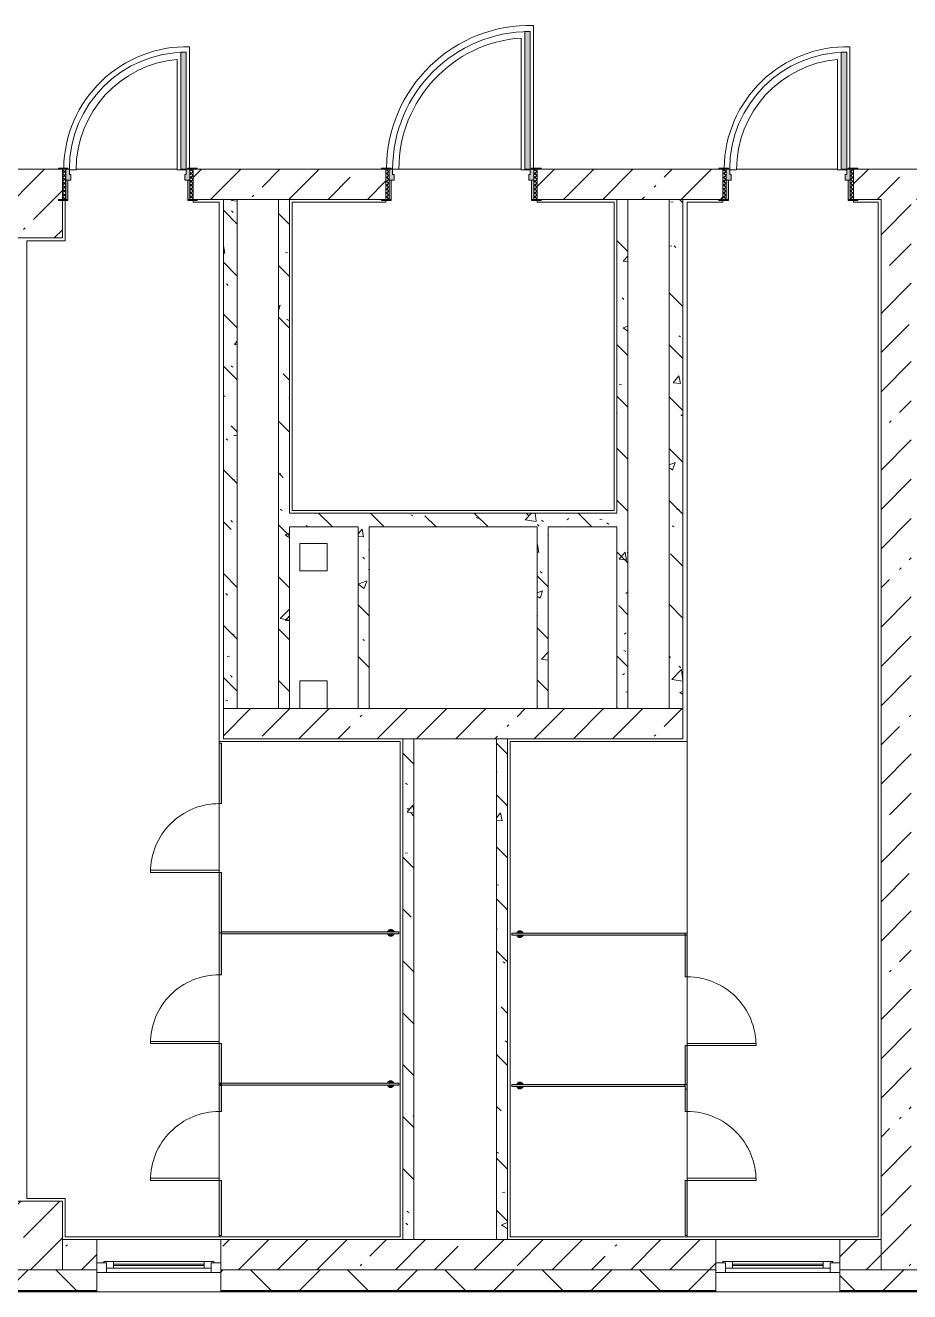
# Model space of a CAD drawing. Header units: millimetres. Extents: x 2623 to 211276, y -8553 to 29000.
# Drawn here: x 149906 to 156334, y -258 to 8945 of the extents above; entities that cross this region are included whole.
import ezdxf

# ---------------------------------------------------------------- set-up
doc = ezdxf.new("R2010")
doc.units = ezdxf.units.MM
for name, color, linetype, lineweight, true_color in [('A-DOOR-3', 7, 'Continuous', 5, 0xaaaaaa), ('A-DOOR-4', 7, 'Continuous', 5, 0xe2e2e2), ('A-DOOR-FRAM-3', 7, 'Continuous', 5, 0xe2e2e2), ('A-DOOR-FRAM-4', 7, 'Continuous', 5, 0xaaaaaa), ('A-FLOR-3', 7, 'Continuous', 5, 0xaaaaaa), ('A-GENM-4', 7, 'Continuous', 5, 0xe2ddcd), ('I-WALL-5', 7, 'Continuous', 5, 0x787878)]:
    doc.layers.add(name, color=color, linetype=linetype, lineweight=lineweight, true_color=true_color)
for name, color, linetype, lineweight in [('A-DOOR-6', 7, 'Continuous', 5), ('A-GENM-1', 7, 'Continuous', 5), ('A-GLAZ-1', 7, 'Continuous', 5), ('A-WALL', 7, 'Continuous', 9), ('A-WALL-3', 7, 'Continuous', 5), ('I-WALL-3', 7, 'Continuous', 5), ('S-COLS-2', 7, 'Continuous', 5)]:
    doc.layers.add(name, color=color, linetype=linetype, lineweight=lineweight)
pattern_1 = [(45, (84266.1, 0), (-285.1231, 285.1231), []), (45, (84551.2, 0), (-285.1231, 285.1231), [504.031, -100.806, 16.764, -84.042])]
pattern_2 = [(135, (84266.1, 0), (-377.1708, -377.1708), [533.4, -88.9, 17.78, -88.9]), (135, (84266.1, 376.94), (-377.1708, -377.1708), []), (50, (84266.1, 0), (637.6445, -55.7866), [66.675, -733.425]), (355, (84266.1, 0), (-123.3494, 668.699), [53.34, -586.74]), (100.451, (84319.2, -4.65), (514.299, 612.908), [56.665, -623.315]), (46.184, (84266.1, 177.8), (948.7764, -147.15), [100.012, -1100.137]), (96.636, (84345.2, 165.5), (830.909, 865.997), [84.998, -934.973]), (351.184, (84266.1, 177.8), (830.918, 865.988), [80.01, -880.11]), (21, (84355, 133.35), (530.6506, -357.9283), [66.675, -733.425]), (326, (84355, 133.35), (216.308, 644.6585), [53.34, -586.74]), (71.451, (84399.2, 103.5), (746.9596, 286.7243), [56.665, -623.315]), (37.5, (84266.1, 0), (10.8105, 295.9426), [16.764, -562.864, 16.764, -578.866, -588.962]), (37.5, (84266.1, 0), (10.8105, 295.9426), [-1175.258, 16.764, -572.198]), (7.5, (84266.1, 0), (233.8692, 350.6318), [16.764, -322.834, 16.764, -549.529, -224.472]), (7.5, (84266.1, 0), (233.8692, 350.6318), [-905.891, 16.764, -207.708]), (327.5, (84067.84, 0), (474.5678, -20.0513), [16.764, -205.486, 16.764, -676.656, -920.115]), (327.5, (84067.84, 0), (474.5678, -20.0513), [-915.67, 16.764, -903.351]), (317.5, (83978.94, 0), (518.4522, 88.9934), [16.764, -272.161, 16.764, -443.738, -653.415]), (317.5, (83978.94, 0), (518.4522, 88.9934), [-749.427, 16.764, -636.651])]

# ---------------------------------------------------------------- blocks, each defined once
blk = doc.blocks.new('BSC_Колонна _Прямоугольная - 500х500-V52-3_1_1_птичка')
at = {"layer": 'S-COLS-2'}
h = blk.add_hatch(dxfattribs=at)
h.set_pattern_fill('FP_58', color=256, style=0, pattern_type=2)
h.set_pattern_definition([(45, (-65660, -150), (-285.1231, 285.1231), []), (45, (-65374.88, -150), (-285.1231, 285.1231), [504.031, -100.806, 16.764, -84.042])])
h.paths.add_polyline_path([(-250, -250), (250, -250), (250, 250), (-250, 250)])
for p, q in [((250, 250), (-250, 250)), ((-250, 250), (-250, -250)), ((250, -250), (250, 250)), ((-250, -250), (250, -250))]:
    blk.add_line(p, q, dxfattribs=at)
blk = doc.blocks.new('BSC_Колонна _Прямоугольная - 500х500-V55-3_1_1_птичка')
at = {"layer": 'S-COLS-2'}
h = blk.add_hatch(dxfattribs=at)
h.set_pattern_fill('FP_61', color=256, style=0, pattern_type=2)
h.set_pattern_definition([(45, (-65660, -7650), (-285.1231, 285.1231), []), (45, (-65374.88, -7650), (-285.1231, 285.1231), [504.031, -100.806, 16.764, -84.042])])
h.paths.add_polyline_path([(-250, -250), (250, -250), (250, 22), (220, 22), (220, 30), (250, 30), (250, 250), (-250, 250), (-250, 30)])
for p, q in [((220, 250), (-250, 250)), ((-250, 250), (-250, -250)), ((250, -250), (250, 22)), ((-250, -250), (250, -250))]:
    blk.add_line(p, q, dxfattribs=at)
blk = doc.blocks.new('120_Окно_СКБ_1Ст - 120_Окно_СКБ_1Ст 900х2500_h_-V70-3_1_1_птичка')
at = {"layer": 'A-GLAZ-1'}
for p, q in [((-450, -127), (-450, -57)), ((-450, -57), (-380, -57)), ((450, -57), (-450, -57)), ((-380, -57), (-380, -127)), ((380, -87), (-380, -87)), ((-380, -87), (-380, -127)), ((-330, -137), (-330, -87)), ((330, -137), (330, -87)), ((380, -127), (380, -57)), ((380, -57), (450, -57)), ((380, -127), (380, -87)), ((450, -57), (450, -127)), ((-380, -127), (-450, -127)), ((-450, -127), (-400, -127)), ((-380, -127), (-400, -127)), ((-400, -127), (-400, -137)), ((-400, -137), (400, -137)), ((400, -137), (-400, -137)), ((-330, -107), (330, -107)), ((330, -117), (-330, -117)), ((450, -127), (380, -127)), ((400, -127), (380, -127)), ((400, -127), (450, -127)), ((400, -137), (400, -127))]:
    blk.add_line(p, q, dxfattribs=at)
blk = doc.blocks.new('110_Дверь_СКБ_1Ст_Внутренняя1 - Д-7_л__950x2100h_Туалет-21784696-3_1_1_птичка')
at = {"layer": 'A-DOOR-3'}
h = blk.add_hatch(dxfattribs=at)
h.set_pattern_fill('FP_87', color=256, style=0, pattern_type=2)
h.set_pattern_definition([(135, (1826.41, 174.685), (-14.14214, -14.14214), []), (225, (1826.41, 174.685), (14.14214, -14.14214), [])])
h.paths.add_polyline_path([(487.5, -110), (487.5, 110), (462.5, 110), (462.5, -110)])
at = {"layer": 'A-DOOR-4'}
h = blk.add_hatch(color=256, dxfattribs=at)
h.paths.add_polyline_path([(462.5, 30), (462.5, 110), (437.5, 110), (437.5, 70), (427.5, 70), (427.5, 30)])
h.paths.add_polyline_path([(-402.5, 30), (-402.5, 70), (-412.5, 70), (-412.5, 110), (-437.5, 110), (-437.5, 30)])
at = {"layer": 'A-DOOR-FRAM-3'}
for points in [[(397.5, 110), (437.5, 110), (437.5, 960), (397.5, 960), (397.5, 538.8)], [(-422.5, 110), (-422.5, 118), (-492.5, 118), (-492.5, 110)], [(517.5, 110), (517.5, 118), (447.5, 118), (447.5, 110)], [(-422.5, -110), (-422.5, 30), (-437.5, 30), (-437.5, -110)], [(462.5, -110), (462.5, 30), (447.5, 30), (447.5, -110)], [(-422.5, -118), (-422.5, -110), (-492.5, -110), (-492.5, -118)], [(517.5, -118), (517.5, -110), (447.5, -110), (447.5, -118)]]:
    blk.add_hatch(color=256, dxfattribs=at).paths.add_polyline_path(points)
at = {"layer": 'A-DOOR-FRAM-4'}
h = blk.add_hatch(dxfattribs=at)
h.set_pattern_fill('FP_88', color=256, style=0, pattern_type=2)
h.set_pattern_definition([(45, (-296.384, 174.685), (-14.1421, 14.1421), []), (135, (-296.384, 174.685), (-14.1421, -14.1421), [])])
h.paths.add_polyline_path([(-437.5, -110), (-437.5, 110), (-462.5, 110), (-462.5, -110)])
at = {"layer": 'A-DOOR-3'}
for p, q in [((437.5, 960), (397.5, 960)), ((397.5, 960), (397.5, 110)), ((437.5, 110), (437.5, 960)), ((397.5, 110), (437.5, 110))]:
    blk.add_line(p, q, dxfattribs=at)
blk.add_arc((437.5, 110), 850, 90, 180, dxfattribs=at)
at = {"layer": 'A-DOOR-FRAM-4'}
for p, q in [((-422.5, 118), (-492.5, 118)), ((-492.5, 118), (-492.5, 110)), ((-492.5, 110), (-422.5, 110)), ((-437.5, 110), (-462.5, 110)), ((-462.5, 110), (-462.5, -110)), ((-412.5, 110), (-437.5, 110)), ((-437.5, 110), (-437.5, 30)), ((-437.5, -110), (-437.5, 110)), ((-422.5, 110), (-437.5, 110)), ((-437.5, 110), (-437.5, 109)), ((-437.5, 109), (-422.5, 109)), ((-422.5, 110), (-422.5, 118)), ((-422.5, 109), (-422.5, 110)), ((-412.5, 70), (-412.5, 110)), ((437.5, 110), (437.5, 70)), ((462.5, 110), (437.5, 110)), ((517.5, 118), (447.5, 118)), ((447.5, 118), (447.5, 110)), ((462.5, 110), (447.5, 110)), ((447.5, 110), (447.5, 109)), ((447.5, 110), (517.5, 110)), ((447.5, 109), (462.5, 109)), ((462.5, 30), (462.5, 110)), ((487.5, 110), (462.5, 110)), ((462.5, 110), (462.5, -110)), ((462.5, 109), (462.5, 110)), ((487.5, -110), (487.5, 110)), ((517.5, 110), (517.5, 118)), ((-437.5, 30), (-402.5, 30)), ((-422.5, 30), (-437.5, 30)), ((-437.5, 30), (-437.5, -110)), ((-422.5, -110), (-422.5, 30)), ((-402.5, 70), (-412.5, 70)), ((-402.5, 30), (-402.5, 70)), ((437.5, 70), (427.5, 70)), ((427.5, 70), (427.5, 30)), ((427.5, 30), (462.5, 30)), ((462.5, 30), (447.5, 30)), ((447.5, 30), (447.5, -110)), ((462.5, -110), (462.5, 30)), ((-422.5, -110), (-492.5, -110)), ((-492.5, -110), (-492.5, -118)), ((-492.5, -118), (-422.5, -118)), ((-462.5, -110), (-437.5, -110)), ((-437.5, -110), (-422.5, -110)), ((-422.5, -118), (-422.5, -110)), ((447.5, -110), (462.5, -110)), ((517.5, -110), (447.5, -110)), ((447.5, -110), (447.5, -118)), ((447.5, -118), (517.5, -118)), ((462.5, -110), (487.5, -110)), ((517.5, -118), (517.5, -110))]:
    blk.add_line(p, q, dxfattribs=at)
blk = doc.blocks.new('110_Дверь_СКБ_1Ст_Внутренняя1 - Д-4 1100x2100h_су мгн-V80-3_1_1_птичка')
at = {"layer": 'A-DOOR-3'}
h = blk.add_hatch(dxfattribs=at)
h.set_pattern_fill('FP_37', color=256, style=0, pattern_type=2)
h.set_pattern_definition([(135, (1751.41, 174.685), (-14.14214, -14.14214), []), (225, (1751.41, 174.685), (14.14214, -14.14214), [])])
h.paths.add_polyline_path([(562.5, -110), (562.5, 110), (537.5, 110), (537.5, -110)])
at = {"layer": 'A-DOOR-4'}
h = blk.add_hatch(color=256, dxfattribs=at)
h.paths.add_polyline_path([(537.5, 30), (537.5, 110), (512.5, 110), (512.5, 70), (502.5, 70), (502.5, 30)])
h.paths.add_polyline_path([(-477.5, 30), (-477.5, 70), (-487.5, 70), (-487.5, 110), (-512.5, 110), (-512.5, 30)])
at = {"layer": 'A-DOOR-FRAM-3'}
for points in [[(472.5, 110), (512.5, 110), (512.5, 1110), (472.5, 1110)], [(-497.5, 110), (-497.5, 118), (-567.5, 118), (-567.5, 110)], [(592.5, 110), (592.5, 118), (522.5, 118), (522.5, 110)], [(-497.5, -110), (-497.5, 30), (-512.5, 30), (-512.5, -110)], [(537.5, -110), (537.5, 30), (522.5, 30), (522.5, -110)], [(-497.5, -118), (-497.5, -110), (-567.5, -110), (-567.5, -118)], [(592.5, -118), (592.5, -110), (522.5, -110), (522.5, -118)]]:
    blk.add_hatch(color=256, dxfattribs=at).paths.add_polyline_path(points)
at = {"layer": 'A-DOOR-FRAM-4'}
h = blk.add_hatch(dxfattribs=at)
h.set_pattern_fill('FP_38', color=256, style=0, pattern_type=2)
h.set_pattern_definition([(45, (-371.384, 174.685), (-14.1421, 14.1421), []), (135, (-371.384, 174.685), (-14.1421, -14.1421), [])])
h.paths.add_polyline_path([(-512.5, -110), (-512.5, 110), (-537.5, 110), (-537.5, -110)])
at = {"layer": 'A-DOOR-3'}
for p, q in [((512.5, 1110), (472.5, 1110)), ((472.5, 1110), (472.5, 110)), ((512.5, 110), (512.5, 1110)), ((472.5, 110), (512.5, 110))]:
    blk.add_line(p, q, dxfattribs=at)
blk.add_arc((512.5, 110), 1000, 90, 180, dxfattribs=at)
at = {"layer": 'A-DOOR-FRAM-4'}
for p, q in [((-497.5, 118), (-567.5, 118)), ((-567.5, 118), (-567.5, 110)), ((-567.5, 110), (-497.5, 110)), ((-512.5, 110), (-537.5, 110)), ((-537.5, 110), (-537.5, -110)), ((-487.5, 110), (-512.5, 110)), ((-512.5, 110), (-512.5, 30)), ((-512.5, -110), (-512.5, 110)), ((-497.5, 110), (-512.5, 110)), ((-512.5, 110), (-512.5, 109)), ((-512.5, 109), (-497.5, 109)), ((-497.5, 110), (-497.5, 118)), ((-497.5, 109), (-497.5, 110)), ((-487.5, 70), (-487.5, 110)), ((512.5, 110), (512.5, 70)), ((537.5, 110), (512.5, 110)), ((592.5, 118), (522.5, 118)), ((522.5, 118), (522.5, 110)), ((537.5, 110), (522.5, 110)), ((522.5, 110), (522.5, 109)), ((522.5, 110), (592.5, 110)), ((522.5, 109), (537.5, 109)), ((537.5, 30), (537.5, 110)), ((562.5, 110), (537.5, 110)), ((537.5, 110), (537.5, -110)), ((537.5, 109), (537.5, 110)), ((562.5, -110), (562.5, 110)), ((592.5, 110), (592.5, 118)), ((-512.5, 30), (-477.5, 30)), ((-497.5, 30), (-512.5, 30)), ((-512.5, 30), (-512.5, -110)), ((-497.5, -110), (-497.5, 30)), ((-477.5, 70), (-487.5, 70)), ((-477.5, 30), (-477.5, 70)), ((512.5, 70), (502.5, 70)), ((502.5, 70), (502.5, 30)), ((502.5, 30), (537.5, 30)), ((537.5, 30), (522.5, 30)), ((522.5, 30), (522.5, -110)), ((537.5, -110), (537.5, 30)), ((-497.5, -110), (-567.5, -110)), ((-567.5, -110), (-567.5, -118)), ((-567.5, -118), (-497.5, -118)), ((-537.5, -110), (-512.5, -110)), ((-512.5, -110), (-497.5, -110)), ((-497.5, -118), (-497.5, -110)), ((522.5, -110), (537.5, -110)), ((592.5, -110), (522.5, -110)), ((522.5, -110), (522.5, -118)), ((522.5, -118), (592.5, -118)), ((537.5, -110), (562.5, -110)), ((592.5, -118), (592.5, -110))]:
    blk.add_line(p, q, dxfattribs=at)
blk = doc.blocks.new('131_Сантехническая перегородка_Дверь_ поз_4 - СД-1-V162-3_1_1_птичка')
at = {"layer": 'A-GENM-4'}
for points in [[(-190, -8), (250, -8), (250, 8), (-190, 8)], [(750, -8), (1190, -8), (1190, 8), (750, 8)]]:
    blk.add_hatch(color=256, dxfattribs=at).paths.add_polyline_path(points)
at = {"layer": 'A-DOOR-6'}
for p, q in [((266, 508), (250, 508)), ((250, 8), (250, 508)), ((266, 8), (266, 508)), ((266, 8), (250, 8))]:
    blk.add_line(p, q, dxfattribs=at)
blk.add_arc((250, 8), 500, 360, 90, dxfattribs=at)
at = {"layer": 'A-GENM-1'}
for p, q in [((250, 8), (-190, 8)), ((-190, 8), (-190, -8)), ((250, -8), (250, 8)), ((1190, 8), (750, 8)), ((750, 8), (750, -8)), ((1190, -8), (1190, 8)), ((-190, -8), (250, -8)), ((750, -8), (1190, -8))]:
    blk.add_line(p, q, dxfattribs=at)
blk = doc.blocks.new('131_Сантехническая перегородка_Дверь - СД-1-V163-3_1_1_птичка')
at = {"layer": 'A-GENM-4'}
for points in [[(0, -8), (317.3, -8), (317.3, 8), (0, 8)], [(817.3, 8), (817.3, -8), (1134.7, -8), (1134.7, 8)]]:
    blk.add_hatch(color=256, dxfattribs=at).paths.add_polyline_path(points)
at = {"layer": 'A-DOOR-6'}
for p, q in [((333.3, -8), (317.3, -8)), ((317.3, -8), (317.3, -508)), ((333.3, -8), (333.3, -508)), ((333.3, -508), (317.3, -508))]:
    blk.add_line(p, q, dxfattribs=at)
blk.add_arc((317.3, -8), 500, 270, 0, dxfattribs=at)
at = {"layer": 'A-GENM-1'}
for p, q in [((317.3, 8), (0, 8)), ((0, 8), (0, -8)), ((317.3, -8), (317.3, 8)), ((1134.7, 8), (817.3, 8)), ((817.3, 8), (817.3, -8)), ((1134.7, -8), (1134.7, 8)), ((0, -8), (317.3, -8)), ((817.3, -8), (1134.7, -8))]:
    blk.add_line(p, q, dxfattribs=at)
blk = doc.blocks.new('131_Сантехническая перегородка_Дверь - СД-1-V164-3_1_1_птичка')
at = {"layer": 'A-GENM-4'}
for points in [[(0, -8), (305.2, -8), (305.2, 8), (0, 8)], [(805.2, -8), (1110.4, -8), (1110.4, 8), (805.2, 8)]]:
    blk.add_hatch(color=256, dxfattribs=at).paths.add_polyline_path(points)
at = {"layer": 'A-DOOR-6'}
for p, q in [((321.2, 508), (305.2, 508)), ((305.2, 8), (305.2, 508)), ((321.2, 8), (321.2, 508)), ((321.2, 8), (305.2, 8))]:
    blk.add_line(p, q, dxfattribs=at)
blk.add_arc((305.2, 8), 500, 360, 90, dxfattribs=at)
at = {"layer": 'A-GENM-1'}
for p, q in [((305.2, 8), (0, 8)), ((0, 8), (0, -8)), ((305.2, -8), (305.2, 8)), ((1110.4, 8), (805.2, 8)), ((805.2, 8), (805.2, -8)), ((1110.4, -8), (1110.4, 8)), ((0, -8), (305.2, -8)), ((805.2, -8), (1110.4, -8))]:
    blk.add_line(p, q, dxfattribs=at)
blk = doc.blocks.new('131_Сантехническая перегородка_Дверь_сдвиг_ - СД-1-V165-3_1_1_птичка')
at = {"layer": 'A-GENM-4'}
for points in [[(0, -8), (400, -8), (400, 8), (0, 8)], [(900, -8), (1100, -8), (1100, 8), (900, 8)]]:
    blk.add_hatch(color=256, dxfattribs=at).paths.add_polyline_path(points)
at = {"layer": 'A-DOOR-6'}
for p, q in [((416, 508), (400, 508)), ((400, 8), (400, 508)), ((416, 8), (416, 508)), ((416, 8), (400, 8))]:
    blk.add_line(p, q, dxfattribs=at)
blk.add_arc((400, 8), 500, 360, 90, dxfattribs=at)
at = {"layer": 'A-GENM-1'}
for p, q in [((400, 8), (0, 8)), ((0, 8), (0, -8)), ((400, -8), (400, 8)), ((1100, 8), (900, 8)), ((900, 8), (900, -8)), ((1100, -8), (1100, 8)), ((0, -8), (400, -8)), ((900, -8), (1100, -8))]:
    blk.add_line(p, q, dxfattribs=at)
blk = doc.blocks.new('131_Сантехническая перегородка_Дверь_сдвиг_ - СД-1-V166-3_1_1_птичка')
at = {"layer": 'A-GENM-4'}
for points in [[(0, -8), (400, -8), (400, 8), (0, 8)], [(900, 8), (900, -8), (1100, -8), (1100, 8)]]:
    blk.add_hatch(color=256, dxfattribs=at).paths.add_polyline_path(points)
at = {"layer": 'A-DOOR-6'}
for p, q in [((416, -8), (400, -8)), ((400, -8), (400, -508)), ((416, -8), (416, -508)), ((416, -508), (400, -508))]:
    blk.add_line(p, q, dxfattribs=at)
blk.add_arc((400, -8), 500, 270, 0, dxfattribs=at)
at = {"layer": 'A-GENM-1'}
for p, q in [((400, 8), (0, 8)), ((0, 8), (0, -8)), ((400, -8), (400, 8)), ((1100, 8), (900, 8)), ((900, 8), (900, -8)), ((1100, -8), (1100, 8)), ((0, -8), (400, -8)), ((900, -8), (1100, -8))]:
    blk.add_line(p, q, dxfattribs=at)
blk = doc.blocks.new('131_Сантехническая перегородка - СП-4-V167-3_1_1_птичка')
at = {"layer": 'A-GENM-4'}
blk.add_hatch(color=256, dxfattribs=at).paths.add_polyline_path([(1330, -8), (1330, 8), (55.2, 8), (55.2, -8), (798.9, -8)])
at = {"layer": 'A-GENM-1'}
for p, q in [((1330, 8), (55.2, 8)), ((55.2, 8), (55.2, -8)), ((1330, -8), (1330, 8)), ((55.2, -8), (1330, -8))]:
    blk.add_line(p, q, dxfattribs=at)
at = {"layer": 'A-GENM-1', "flags": 128}
for points in [[(126.7, 8), (126.3, 8.5), (126, 9), (125.6, 9.5), (125.2, 9.9), (124.8, 10.4), (124.4, 10.8), (123.9, 11.2), (123.5, 11.6), (123, 12), (122.5, 12.3), (122, 12.7), (121.5, 13), (121, 13.3), (120.5, 13.6), (119.9, 13.8), (119.4, 14), (118.8, 14.3), (118.2, 14.4), (117.6, 14.6), (117, 14.7), (116.5, 14.9), (115.9, 14.9), (115.3, 15), (114.7, 15.1), (114.1, 15.1), (113.5, 15.1), (112.8, 15), (112.2, 15), (111.7, 14.9), (111.1, 14.8), (110.5, 14.7), (109.9, 14.5), (109.3, 14.4), (108.7, 14.2), (108.2, 13.9), (107.6, 13.7), (107.1, 13.4), (106.5, 13.2), (106, 12.9), (105.5, 12.5), (105, 12.2), (104.5, 11.8), (104.1, 11.4), (103.6, 11), (103.2, 10.6), (102.8, 10.2), (102.4, 9.7), (102, 9.3), (101.6, 8.8), (101.3, 8.3), (101.1, 8)], [(101.1, -8), (101.4, -8.5), (101.8, -9), (102.2, -9.5), (102.6, -9.9), (103, -10.4), (103.4, -10.8), (103.8, -11.2), (104.3, -11.6), (104.7, -12), (105.2, -12.3), (105.7, -12.7), (106.2, -13), (106.8, -13.3), (107.3, -13.6), (107.9, -13.8), (108.4, -14), (109, -14.3), (109.6, -14.4), (110.1, -14.6), (110.7, -14.7), (111.3, -14.9), (111.9, -14.9), (112.5, -15), (113.1, -15.1), (113.7, -15.1), (114.3, -15.1), (114.9, -15), (115.5, -15), (116.1, -14.9), (116.7, -14.8), (117.3, -14.7), (117.9, -14.5), (118.5, -14.4), (119, -14.2), (119.6, -13.9), (120.2, -13.7), (120.7, -13.4), (121.2, -13.2), (121.7, -12.9), (122.3, -12.5), (122.7, -12.2), (123.2, -11.8), (123.7, -11.4), (124.1, -11), (124.6, -10.6), (125, -10.2), (125.4, -9.7), (125.8, -9.3), (126.1, -8.8), (126.5, -8.3), (126.7, -8)]]:
    blk.add_lwpolyline(points, dxfattribs=at)
at = {"layer": 'A-GENM-1'}
for radius, start, end in [(24.6, 19.91127, 160.08873), (17.6, 45, 135), (17.6, 45, 135), (15.1, 45, 135), (24.6, 199.91127, 340.08873), (17.6, 225, 315), (17.6, 225, 315), (15.1, 225, 315)]:
    blk.add_arc((113.9, 0), radius, start, end, dxfattribs=at)
blk = doc.blocks.new('131_Сантехническая перегородка - СП-4-V168-3_1_1_птичка')
at = {"layer": 'A-GENM-4'}
blk.add_hatch(color=256, dxfattribs=at).paths.add_polyline_path([(1330, -8), (1330, 8), (71.3, 8), (71.3, -8), (815.1, -8)])
at = {"layer": 'A-GENM-1'}
for p, q in [((1330, 8), (71.3, 8)), ((71.3, 8), (71.3, -8)), ((1330, -8), (1330, 8)), ((71.3, -8), (1330, -8))]:
    blk.add_line(p, q, dxfattribs=at)
at = {"layer": 'A-GENM-1', "flags": 128}
for points in [[(142.8, 8), (142.5, 8.5), (142.1, 9), (141.8, 9.5), (141.4, 9.9), (141, 10.4), (140.5, 10.8), (140.1, 11.2), (139.6, 11.6), (139.2, 12), (138.7, 12.3), (138.2, 12.7), (137.7, 13), (137.1, 13.3), (136.6, 13.6), (136.1, 13.8), (135.5, 14), (134.9, 14.3), (134.4, 14.4), (133.8, 14.6), (133.2, 14.7), (132.6, 14.9), (132, 14.9), (131.4, 15), (130.8, 15.1), (130.2, 15.1), (129.6, 15.1), (129, 15), (128.4, 15), (127.8, 14.9), (127.2, 14.8), (126.6, 14.7), (126, 14.5), (125.4, 14.4), (124.9, 14.2), (124.3, 13.9), (123.8, 13.7), (123.2, 13.4), (122.7, 13.2), (122.2, 12.9), (121.7, 12.5), (121.2, 12.2), (120.7, 11.8), (120.2, 11.4), (119.8, 11), (119.3, 10.6), (118.9, 10.2), (118.5, 9.7), (118.1, 9.3), (117.8, 8.8), (117.4, 8.3), (117.3, 8)], [(117.3, -8), (117.6, -8.5), (117.9, -9), (118.3, -9.5), (118.7, -9.9), (119.1, -10.4), (119.5, -10.8), (120, -11.2), (120.4, -11.6), (120.9, -12), (121.4, -12.3), (121.9, -12.7), (122.4, -13), (122.9, -13.3), (123.5, -13.6), (124, -13.8), (124.6, -14), (125.1, -14.3), (125.7, -14.4), (126.3, -14.6), (126.9, -14.7), (127.5, -14.9), (128.1, -14.9), (128.7, -15), (129.3, -15.1), (129.9, -15.1), (130.5, -15.1), (131.1, -15), (131.7, -15), (132.3, -14.9), (132.9, -14.8), (133.4, -14.7), (134, -14.5), (134.6, -14.4), (135.2, -14.2), (135.7, -13.9), (136.3, -13.7), (136.8, -13.4), (137.4, -13.2), (137.9, -12.9), (138.4, -12.5), (138.9, -12.2), (139.4, -11.8), (139.8, -11.4), (140.3, -11), (140.7, -10.6), (141.1, -10.2), (141.5, -9.7), (141.9, -9.3), (142.3, -8.8), (142.6, -8.3), (142.8, -8)]]:
    blk.add_lwpolyline(points, dxfattribs=at)
at = {"layer": 'A-GENM-1'}
for radius, start, end in [(24.6, 19.91127, 160.08873), (17.6, 45, 135), (17.6, 45, 135), (15.1, 45, 135), (24.6, 199.91127, 340.08873), (17.6, 225, 315), (17.6, 225, 315), (15.1, 225, 315)]:
    blk.add_arc((130, 0), radius, start, end, dxfattribs=at)
blk = doc.blocks.new('131_Сантехническая перегородка - СП-4-V169-3_1_1_птичка')
at = {"layer": 'A-GENM-4'}
blk.add_hatch(color=256, dxfattribs=at).paths.add_polyline_path([(1330, 8), (39.9, 8), (39.9, -8), (1330, -8)])
at = {"layer": 'A-GENM-1'}
for p, q in [((1330, 8), (39.9, 8)), ((39.9, 8), (39.9, -8)), ((1330, -8), (1330, 8)), ((39.9, -8), (1330, -8))]:
    blk.add_line(p, q, dxfattribs=at)
at = {"layer": 'A-GENM-1', "flags": 128}
for points in [[(111.4, 8), (111, 8.5), (110.7, 9), (110.3, 9.5), (109.9, 9.9), (109.5, 10.4), (109.1, 10.8), (108.6, 11.2), (108.2, 11.6), (107.7, 12), (107.2, 12.3), (106.7, 12.7), (106.2, 13), (105.7, 13.3), (105.2, 13.6), (104.6, 13.8), (104, 14), (103.5, 14.3), (102.9, 14.4), (102.3, 14.6), (101.7, 14.7), (101.1, 14.9), (100.6, 14.9), (100, 15), (99.4, 15.1), (98.7, 15.1), (98.1, 15.1), (97.5, 15), (96.9, 15), (96.3, 14.9), (95.8, 14.8), (95.2, 14.7), (94.6, 14.5), (94, 14.4), (93.4, 14.2), (92.9, 13.9), (92.3, 13.7), (91.8, 13.4), (91.2, 13.2), (90.7, 12.9), (90.2, 12.5), (89.7, 12.2), (89.2, 11.8), (88.8, 11.4), (88.3, 11), (87.9, 10.6), (87.5, 10.2), (87.1, 9.7), (86.7, 9.3), (86.3, 8.8), (86, 8.3), (85.8, 8)], [(85.8, -8), (86.1, -8.5), (86.5, -9), (86.9, -9.5), (87.2, -9.9), (87.6, -10.4), (88.1, -10.8), (88.5, -11.2), (89, -11.6), (89.4, -12), (89.9, -12.3), (90.4, -12.7), (90.9, -13), (91.5, -13.3), (92, -13.6), (92.6, -13.8), (93.1, -14), (93.7, -14.3), (94.3, -14.4), (94.8, -14.6), (95.4, -14.7), (96, -14.9), (96.6, -14.9), (97.2, -15), (97.8, -15.1), (98.4, -15.1), (99, -15.1), (99.6, -15), (100.2, -15), (100.8, -14.9), (101.4, -14.8), (102, -14.7), (102.6, -14.5), (103.2, -14.4), (103.7, -14.2), (104.3, -13.9), (104.8, -13.7), (105.4, -13.4), (105.9, -13.2), (106.4, -12.9), (106.9, -12.5), (107.4, -12.2), (107.9, -11.8), (108.4, -11.4), (108.8, -11), (109.3, -10.6), (109.7, -10.2), (110.1, -9.7), (110.5, -9.3), (110.8, -8.8), (111.2, -8.3), (111.4, -8)]]:
    blk.add_lwpolyline(points, dxfattribs=at)
at = {"layer": 'A-GENM-1'}
for radius, start, end in [(24.6, 19.91127, 160.08873), (17.6, 45, 135), (17.6, 45, 135), (15.1, 45, 135), (24.6, 199.91127, 340.08873), (17.6, 225, 315), (17.6, 225, 315), (15.1, 225, 315)]:
    blk.add_arc((98.6, 0), radius, start, end, dxfattribs=at)
blk = doc.blocks.new('131_Сантехническая перегородка - СП-4-V170-3_1_1_птичка')
at = {"layer": 'A-GENM-4'}
blk.add_hatch(color=256, dxfattribs=at).paths.add_polyline_path([(1330, 8), (25.5, 8), (25.5, -8), (1330, -8)])
at = {"layer": 'A-GENM-1'}
for p, q in [((1330, 8), (25.5, 8)), ((25.5, 8), (25.5, -8)), ((1330, -8), (1330, 8)), ((25.5, -8), (1330, -8))]:
    blk.add_line(p, q, dxfattribs=at)
at = {"layer": 'A-GENM-1', "flags": 128}
for points in [[(97, 8), (96.7, 8.5), (96.3, 9), (95.9, 9.5), (95.5, 9.9), (95.1, 10.4), (94.7, 10.8), (94.3, 11.2), (93.8, 11.6), (93.3, 12), (92.9, 12.3), (92.4, 12.7), (91.8, 13), (91.3, 13.3), (90.8, 13.6), (90.2, 13.8), (89.7, 14), (89.1, 14.3), (88.5, 14.4), (88, 14.6), (87.4, 14.7), (86.8, 14.9), (86.2, 14.9), (85.6, 15), (85, 15.1), (84.4, 15.1), (83.8, 15.1), (83.2, 15), (82.6, 15), (82, 14.9), (81.4, 14.8), (80.8, 14.7), (80.2, 14.5), (79.6, 14.4), (79.1, 14.2), (78.5, 13.9), (77.9, 13.7), (77.4, 13.4), (76.9, 13.2), (76.4, 12.9), (75.8, 12.5), (75.3, 12.2), (74.9, 11.8), (74.4, 11.4), (74, 11), (73.5, 10.6), (73.1, 10.2), (72.7, 9.7), (72.3, 9.3), (72, 8.8), (71.6, 8.3), (71.4, 8)], [(71.4, -8), (71.8, -8.5), (72.1, -9), (72.5, -9.5), (72.9, -9.9), (73.3, -10.4), (73.7, -10.8), (74.1, -11.2), (74.6, -11.6), (75.1, -12), (75.6, -12.3), (76.1, -12.7), (76.6, -13), (77.1, -13.3), (77.6, -13.6), (78.2, -13.8), (78.7, -14), (79.3, -14.3), (79.9, -14.4), (80.5, -14.6), (81.1, -14.7), (81.6, -14.9), (82.2, -14.9), (82.8, -15), (83.4, -15.1), (84, -15.1), (84.6, -15.1), (85.2, -15), (85.8, -15), (86.4, -14.9), (87, -14.8), (87.6, -14.7), (88.2, -14.5), (88.8, -14.4), (89.4, -14.2), (89.9, -13.9), (90.5, -13.7), (91, -13.4), (91.6, -13.2), (92.1, -12.9), (92.6, -12.5), (93.1, -12.2), (93.6, -11.8), (94, -11.4), (94.5, -11), (94.9, -10.6), (95.3, -10.2), (95.7, -9.7), (96.1, -9.3), (96.5, -8.8), (96.8, -8.3), (97, -8)]]:
    blk.add_lwpolyline(points, dxfattribs=at)
at = {"layer": 'A-GENM-1'}
for radius, start, end in [(24.6, 19.91127, 160.08873), (17.6, 45, 135), (17.6, 45, 135), (15.1, 45, 135), (24.6, 199.91127, 340.08873), (17.6, 225, 315), (17.6, 225, 315), (15.1, 225, 315)]:
    blk.add_arc((84.2, 0), radius, start, end, dxfattribs=at)

msp = doc.modelspace()

# ---------------------------------------------------------------- hatches: boundary and pattern name
at = {"layer": 'A-WALL-3'}
h = msp.add_hatch(dxfattribs=at)
h.set_pattern_fill('FP_71', color=256, style=0, pattern_type=2)
h.set_pattern_definition([(45, (84266.1, 0), (-353.5534, 353.5534), []), (135, (84266.1, 0), (-353.5534, -353.5534), [])])
h.paths.add_polyline_path([(154926.1, -250), (154926.1, -100), (151326.1, -100), (151326.1, -250), (154185.8, -250)])
h.paths.add_polyline_path([(159966.1, -250), (159966.1, -100), (155826.1, -100), (155826.1, -250), (159779.1, -250)])
h.paths.add_polyline_path([(141176.1, -250), (142076.1, -250), (142076.1, -100), (140893.2, -100), (140893.2, -250), (141135, -250)])
h.paths.add_polyline_path([(145676.1, -250), (145876.1, -250), (145876.1, -100), (145176.1, -100), (145176.1, -250)])
h.paths.add_polyline_path([(147976.1, -250), (148526.1, -250), (148526.1, -100), (147976.1, -100)])
h.paths.add_polyline_path([(150176.1, -250), (150426.1, -250), (150426.1, -100), (149426.1, -100), (149426.1, -250), (149676.1, -250)])
at = {"layer": 'I-WALL-3'}
h = msp.add_hatch(dxfattribs=at)
h.set_pattern_fill('FP_67', color=256, style=0, pattern_type=2)
h.set_pattern_definition(pattern_1)
h.paths.add_polyline_path([(154946.1, 7680), (154976.1, 7680), (154976.1, 7900), (153626.1, 7900), (153626.1, 7680), (154686.1, 7680)])
h.paths.add_polyline_path([(155926.1, 7680), (156126.1, 7680), (156126.1, 7900), (155926.1, 7900), (155926.1, 7750.3)])
h.paths.add_polyline_path([(151156.1, 7680), (152526.1, 7680), (152526.1, 7900), (151126.1, 7900), (151126.1, 7680)])
h = msp.add_hatch(dxfattribs=at)
h.set_pattern_fill('FP_67', color=256, style=0, pattern_type=2)
h.set_pattern_definition(pattern_1)
h.paths.add_polyline_path([(158026.1, 7680), (159746.1, 7680), (159746.1, 7900), (157971.1, 7900), (157971.1, 7680)])
h.paths.add_polyline_path([(156516.1, 7680), (156571.1, 7680), (156571.1, 7900), (156126.1, 7900), (156126.1, 7680), (156346.1, 7680)])
h = msp.add_hatch(dxfattribs=at)
h.set_pattern_fill('FP_67', color=256, style=0, pattern_type=2)
h.set_pattern_definition(pattern_1)
h.paths.add_polyline_path([(156126.1, 120), (156346.1, 120), (156346.1, 7680), (156126.1, 7680), (156126.1, 1965.8)])
h = msp.add_hatch(dxfattribs=at)
h.set_pattern_fill('FP_67', color=256, style=0, pattern_type=2)
h.set_pattern_definition(pattern_1)
h.paths.add_polyline_path([(152731.1, 3760), (154686.1, 3760), (154686.1, 3980), (151346.1, 3980), (151346.1, 3760), (152651.1, 3760)])
h = msp.add_hatch(dxfattribs=at)
h.set_pattern_fill('FP_67', color=256, style=0, pattern_type=2)
h.set_pattern_definition(pattern_1)
h.paths.add_polyline_path([(154926.1, -100), (154926.1, 120), (151326.1, 120), (151326.1, -100), (154185.8, -100)])
h.paths.add_polyline_path([(156050.2, -100), (156126.1, -100), (156126.1, 120), (155826.1, 120), (155826.1, -100)])
h.paths.add_polyline_path([(150426.1, -100), (150426.1, 120), (150176.1, 120), (150176.1, -100)])
h = msp.add_hatch(dxfattribs=at)
h.set_pattern_fill('FP_67', color=256, style=0, pattern_type=2)
h.set_pattern_definition(pattern_1)
h.paths.add_polyline_path([(159966.1, -100), (159966.1, 120), (156126.1, 120), (156126.1, -100), (159779.1, -100)])
at = {"layer": 'I-WALL-5'}
h = msp.add_hatch(dxfattribs=at)
h.set_pattern_fill('FP_75', color=256, style=0, pattern_type=2)
h.set_pattern_definition(pattern_2)
h.paths.add_polyline_path([(151446.1, 3980), (151446.1, 7680), (151346.1, 7680), (151346.1, 3980)])
h = msp.add_hatch(dxfattribs=at)
h.set_pattern_fill('FP_75', color=256, style=0, pattern_type=2)
h.set_pattern_definition(pattern_2)
h.paths.add_polyline_path([(151746.1, 3980), (151826.1, 3980), (151826.1, 7680), (151746.1, 7680), (151746.1, 4279.6)])
h = msp.add_hatch(dxfattribs=at)
h.set_pattern_fill('FP_75', color=256, style=0, pattern_type=2)
h.set_pattern_definition(pattern_2)
h.paths.add_polyline_path([(154286.1, 3980), (154286.1, 7680), (154206.1, 7680), (154206.1, 3980)])
h = msp.add_hatch(dxfattribs=at)
h.set_pattern_fill('FP_75', color=256, style=0, pattern_type=2)
h.set_pattern_definition(pattern_2)
h.paths.add_polyline_path([(154686.1, 3980), (154686.1, 7680), (154586.1, 7680), (154586.1, 3980)])
h = msp.add_hatch(dxfattribs=at)
h.set_pattern_fill('FP_75', color=256, style=0, pattern_type=2)
h.set_pattern_definition(pattern_2)
h.paths.add_polyline_path([(154206.1, 5300), (154206.1, 5400), (151826.1, 5400), (151826.1, 5300), (153706.1, 5300)])
h = msp.add_hatch(dxfattribs=at)
h.set_pattern_fill('FP_75', color=256, style=0, pattern_type=2)
h.set_pattern_definition(pattern_2)
h.paths.add_polyline_path([(152406.1, 3980), (152406.1, 5300), (152326.1, 5300), (152326.1, 3980)])
h = msp.add_hatch(dxfattribs=at)
h.set_pattern_fill('FP_75', color=256, style=0, pattern_type=2)
h.set_pattern_definition(pattern_2)
h.paths.add_polyline_path([(153706.1, 3980), (153706.1, 5300), (153626.1, 5300), (153626.1, 3980)])
h = msp.add_hatch(dxfattribs=at)
h.set_pattern_fill('FP_75', color=256, style=0, pattern_type=2)
h.set_pattern_definition(pattern_2)
h.paths.add_polyline_path([(152731.1, 120), (152731.1, 3760), (152651.1, 3760), (152651.1, 120)])
h = msp.add_hatch(dxfattribs=at)
h.set_pattern_fill('FP_75', color=256, style=0, pattern_type=2)
h.set_pattern_definition(pattern_2)
h.paths.add_polyline_path([(153412, 120), (153412, 3760), (153332, 3760), (153332, 120)])

# ---------------------------------------------------------------- linework, layer by layer
at = {"layer": 'A-FLOR-3'}
for p, q in [((153600.3, 7908), (153600.3, 8944.7)), ((153510.3, 8852.7), (153510.3, 7895.1)), ((151100.3, 7908), (151100.3, 8789.8)), ((155900.3, 7908), (155900.3, 8789.8)), ((151010.3, 8697), (151010.3, 7895.1)), ((155810.3, 8697), (155810.3, 7895.1)), ((150226.1, 7895.1), (150275.3, 7895.1)), ((150275.6, 7900), (151010.3, 7900)), ((151010.3, 7895.1), (151076.1, 7895.1)), ((152576.1, 7900), (152621.1, 7900)), ((153510.3, 7900), (152621.1, 7900)), ((153510.3, 7895.1), (153576.1, 7895.1)), ((155026.1, 7895.1), (155075.3, 7895.1)), ((155075.6, 7900), (155810.3, 7900)), ((155810.3, 7895.1), (155876.1, 7895.1)), ((150196.1, 7672), (150196.1, 7380)), ((151126.1, 7660), (151126.1, 7672)), ((151315.1, 7660), (151126.1, 7660)), ((151315.1, 7660), (151315.1, 3729)), ((152526.1, 7660), (151846.1, 7660)), ((151846.1, 7660), (151846.1, 5420)), ((152526.1, 7672), (152526.1, 7660)), ((153626.1, 7660), (153626.1, 7672)), ((154186.1, 7660), (153626.1, 7660)), ((154186.1, 5420), (154186.1, 7660)), ((154976.1, 7660), (154717.1, 7660)), ((154717.1, 2347.5), (154717.1, 7660)), ((154976.1, 7672), (154976.1, 7660)), ((155926.1, 7660), (155926.1, 7672)), ((156106.1, 7660), (155926.1, 7660)), ((156106.1, 140), (156106.1, 7660)), ((150196.1, 7380), (149916.1, 7380)), ((149916.1, 7380), (149916.1, 420)), ((151846.1, 5420), (154186.1, 5420)), ((151901.1, 4980), (151901.1, 5180)), ((151901.1, 5180), (152101.1, 5180)), ((152101.1, 5180), (152101.1, 4980)), ((152101.1, 4980), (151901.1, 4980)), ((151901.1, 3980), (151901.1, 4180)), ((151901.1, 4180), (152101.1, 4180)), ((152101.1, 4180), (152101.1, 3980)), ((152631.1, 3740), (151315.1, 3740)), ((152631.1, 140), (152631.1, 3740)), ((153431.1, 3740), (153431.1, 140)), ((154717.1, 3740), (153431.1, 3740)), ((151315.1, 2789), (151315.1, 3289)), ((151315.1, 1545.2), (151315.1, 2045.2)), ((154717.1, 2030.1), (154717.1, 1530.1)), ((151315.1, 551), (151315.1, 1051)), ((154717.1, 1051), (154717.1, 551)), ((149916.1, 420), (150196.1, 420)), ((150196.1, 420), (150196.1, 140)), ((150196.1, 140), (152631.1, 140)), ((151315.1, 140), (151315.1, 151)), ((153431.1, 140), (156106.1, 140)), ((154717.1, 151), (154717.1, 140))]:
    msp.add_line(p, q, dxfattribs=at)
for centre, radius, start, end in [((153576.1, 7900), 1045, 88.67391, 179.56055), ((153576.1, 7900), 955, 93.9518, 180), ((151080.3, 7895.1), 895, 88.71954, 179.17007), ((155880.3, 7895.1), 895, 88.71954, 179.17007), ((151080.3, 7895.1), 805, 94.98854, 180), ((155880.3, 7895.1), 805, 94.98854, 180)]:
    msp.add_arc(centre, radius, start, end, dxfattribs=at)
at = {"layer": 'A-WALL'}
for p, q in [((151446.1, 7680), (151346.1, 7680)), ((151826.1, 7680), (151746.1, 7680)), ((154286.1, 7680), (154206.1, 7680)), ((154686.1, 7680), (154586.1, 7680)), ((151346.1, 3980), (151446.1, 3980)), ((151746.1, 3980), (151826.1, 3980)), ((152326.1, 3980), (152406.1, 3980)), ((153626.1, 3980), (153706.1, 3980)), ((154206.1, 3980), (154286.1, 3980)), ((154586.1, 3980), (154686.1, 3980)), ((152731.1, 3760), (152651.1, 3760)), ((153412, 3760), (153332, 3760)), ((152651.1, 120), (152731.1, 120)), ((153332, 120), (153412, 120)), ((150426.1, -100), (150176.1, -100)), ((154926.1, -100), (151326.1, -100)), ((155826.1, -100), (159966.1, -100)), ((149426.1, -250), (150426.1, -250)), ((149426.1, -253), (150426.1, -253)), ((151326.1, -250), (154926.1, -250)), ((151326.1, -253), (154926.1, -253)), ((155826.1, -250), (160116.1, -250)), ((155826.1, -253), (160119.1, -253))]:
    msp.add_line(p, q, dxfattribs=at)
at = {"layer": 'A-WALL-3'}
for p, q in [((150426.1, -258), (150426.1, -100)), ((151326.1, -100), (151326.1, -258)), ((154926.1, -258), (154926.1, -100)), ((155826.1, -100), (155826.1, -258)), ((148526.1, -258), (160124.1, -258))]:
    msp.add_line(p, q, dxfattribs=at)
at = {"layer": 'I-WALL-3'}
for p, q in [((152496.1, 7900), (151156.1, 7900)), ((154946.1, 7900), (153656.1, 7900)), ((156126.1, 7900), (155956.1, 7900)), ((156516.1, 7900), (156126.1, 7900)), ((151156.1, 7680), (151346.1, 7680)), ((151346.1, 7680), (151346.1, 3760)), ((151446.1, 3980), (151446.1, 7680)), ((151446.1, 7680), (151746.1, 7680)), ((151746.1, 7680), (151746.1, 3980)), ((151826.1, 5400), (151826.1, 7680)), ((151826.1, 7680), (152496.1, 7680)), ((153656.1, 7680), (154206.1, 7680)), ((154206.1, 7680), (154206.1, 5400)), ((154286.1, 3980), (154286.1, 7680)), ((154286.1, 7680), (154586.1, 7680)), ((154586.1, 7680), (154586.1, 3980)), ((154686.1, 3760), (154686.1, 7680)), ((154686.1, 7680), (154946.1, 7680)), ((155956.1, 7680), (156126.1, 7680)), ((156126.1, 7680), (156126.1, -100)), ((154206.1, 5400), (151826.1, 5400)), ((151826.1, 3980), (151826.1, 5300)), ((151826.1, 5300), (152326.1, 5300)), ((152326.1, 5300), (152326.1, 3980)), ((152406.1, 5300), (153626.1, 5300)), ((152406.1, 3980), (152406.1, 5300)), ((153626.1, 5300), (153626.1, 3980)), ((153706.1, 5300), (154206.1, 5300)), ((153706.1, 3980), (153706.1, 5300)), ((154206.1, 5300), (154206.1, 3980)), ((151746.1, 3980), (151446.1, 3980)), ((152326.1, 3980), (151826.1, 3980)), ((153626.1, 3980), (152406.1, 3980)), ((154206.1, 3980), (153706.1, 3980)), ((154586.1, 3980), (154286.1, 3980)), ((151346.1, 3760), (152651.1, 3760)), ((152651.1, 3760), (152651.1, 120)), ((152731.1, 3760), (153332, 3760)), ((152731.1, 120), (152731.1, 3760)), ((153332, 3760), (153332, 120)), ((153412, 3760), (154686.1, 3760)), ((153412, 120), (153412, 3760)), ((152651.1, 120), (150176.1, 120)), ((150426.1, -100), (150426.1, 120)), ((151326.1, 120), (151326.1, -100)), ((153332, 120), (152731.1, 120)), ((156126.1, 120), (153412, 120)), ((154926.1, -100), (154926.1, 120)), ((155826.1, 120), (155826.1, -100))]:
    msp.add_line(p, q, dxfattribs=at)

# ---------------------------------------------------------------- block references
at = {"layer": 'A-DOOR-3'}
for name, p in [('110_Дверь_СКБ_1Ст_Внутренняя1 - Д-4 1100x2100h_су мгн-V80-3_1_1_птичка', (153063.6, 7790)), ('110_Дверь_СКБ_1Ст_Внутренняя1 - Д-7_л__950x2100h_Туалет-21784696-3_1_1_птичка', (150638.6, 7790)), ('110_Дверь_СКБ_1Ст_Внутренняя1 - Д-7_л__950x2100h_Туалет-21784696-3_1_1_птичка', (155438.6, 7790))]:
    msp.add_blockref(name, p, dxfattribs=at)
at = {"layer": 'A-GENM-1'}
for name, p, rotation in [('131_Сантехническая перегородка_Дверь_ поз_4 - СД-1-V162-3_1_1_птичка', (151323.1, 2539), 89.99999999997657), ('131_Сантехническая перегородка_Дверь - СД-1-V164-3_1_1_птичка', (151323.1, 1240), 89.99999999997657), ('131_Сантехническая перегородка - СП-4-V169-3_1_1_птичка', (152661.4, 2350), 180), ('131_Сантехническая перегородка_Дверь - СД-1-V163-3_1_1_птичка', (154709.1, 1212.8), 90.00000000002345), ('131_Сантехническая перегородка_Дверь_сдвиг_ - СД-1-V165-3_1_1_птичка', (151323.1, 151), 89.99999999997657), ('131_Сантехническая перегородка - СП-4-V170-3_1_1_птичка', (152645.6, 1250), 180), ('131_Сантехническая перегородка_Дверь_сдвиг_ - СД-1-V166-3_1_1_птичка', (154709.1, 151), 90.00000000002345)]:
    msp.add_blockref(name, p, dxfattribs=dict(at, rotation=rotation))
for name, p in [('131_Сантехническая перегородка - СП-4-V167-3_1_1_птичка', (153386.9, 2340)), ('131_Сантехническая перегородка - СП-4-V168-3_1_1_птичка', (153370.8, 1240))]:
    msp.add_blockref(name, p, dxfattribs=at)
at = {"layer": 'A-GLAZ-1', "rotation": 180}
for p in [(150876.1, -175), (155376.1, -175)]:
    msp.add_blockref('120_Окно_СКБ_1Ст - 120_Окно_СКБ_1Ст 900х2500_h_-V70-3_1_1_птичка', p, dxfattribs=at)
at = {"layer": 'S-COLS-2'}
for name, p in [('BSC_Колонна _Прямоугольная - 500х500-V55-3_1_1_птичка', (149926.1, 7650)), ('BSC_Колонна _Прямоугольная - 500х500-V52-3_1_1_птичка', (149926.1, 150))]:
    msp.add_blockref(name, p, dxfattribs=at)

doc.saveas('drawing.dxf')
